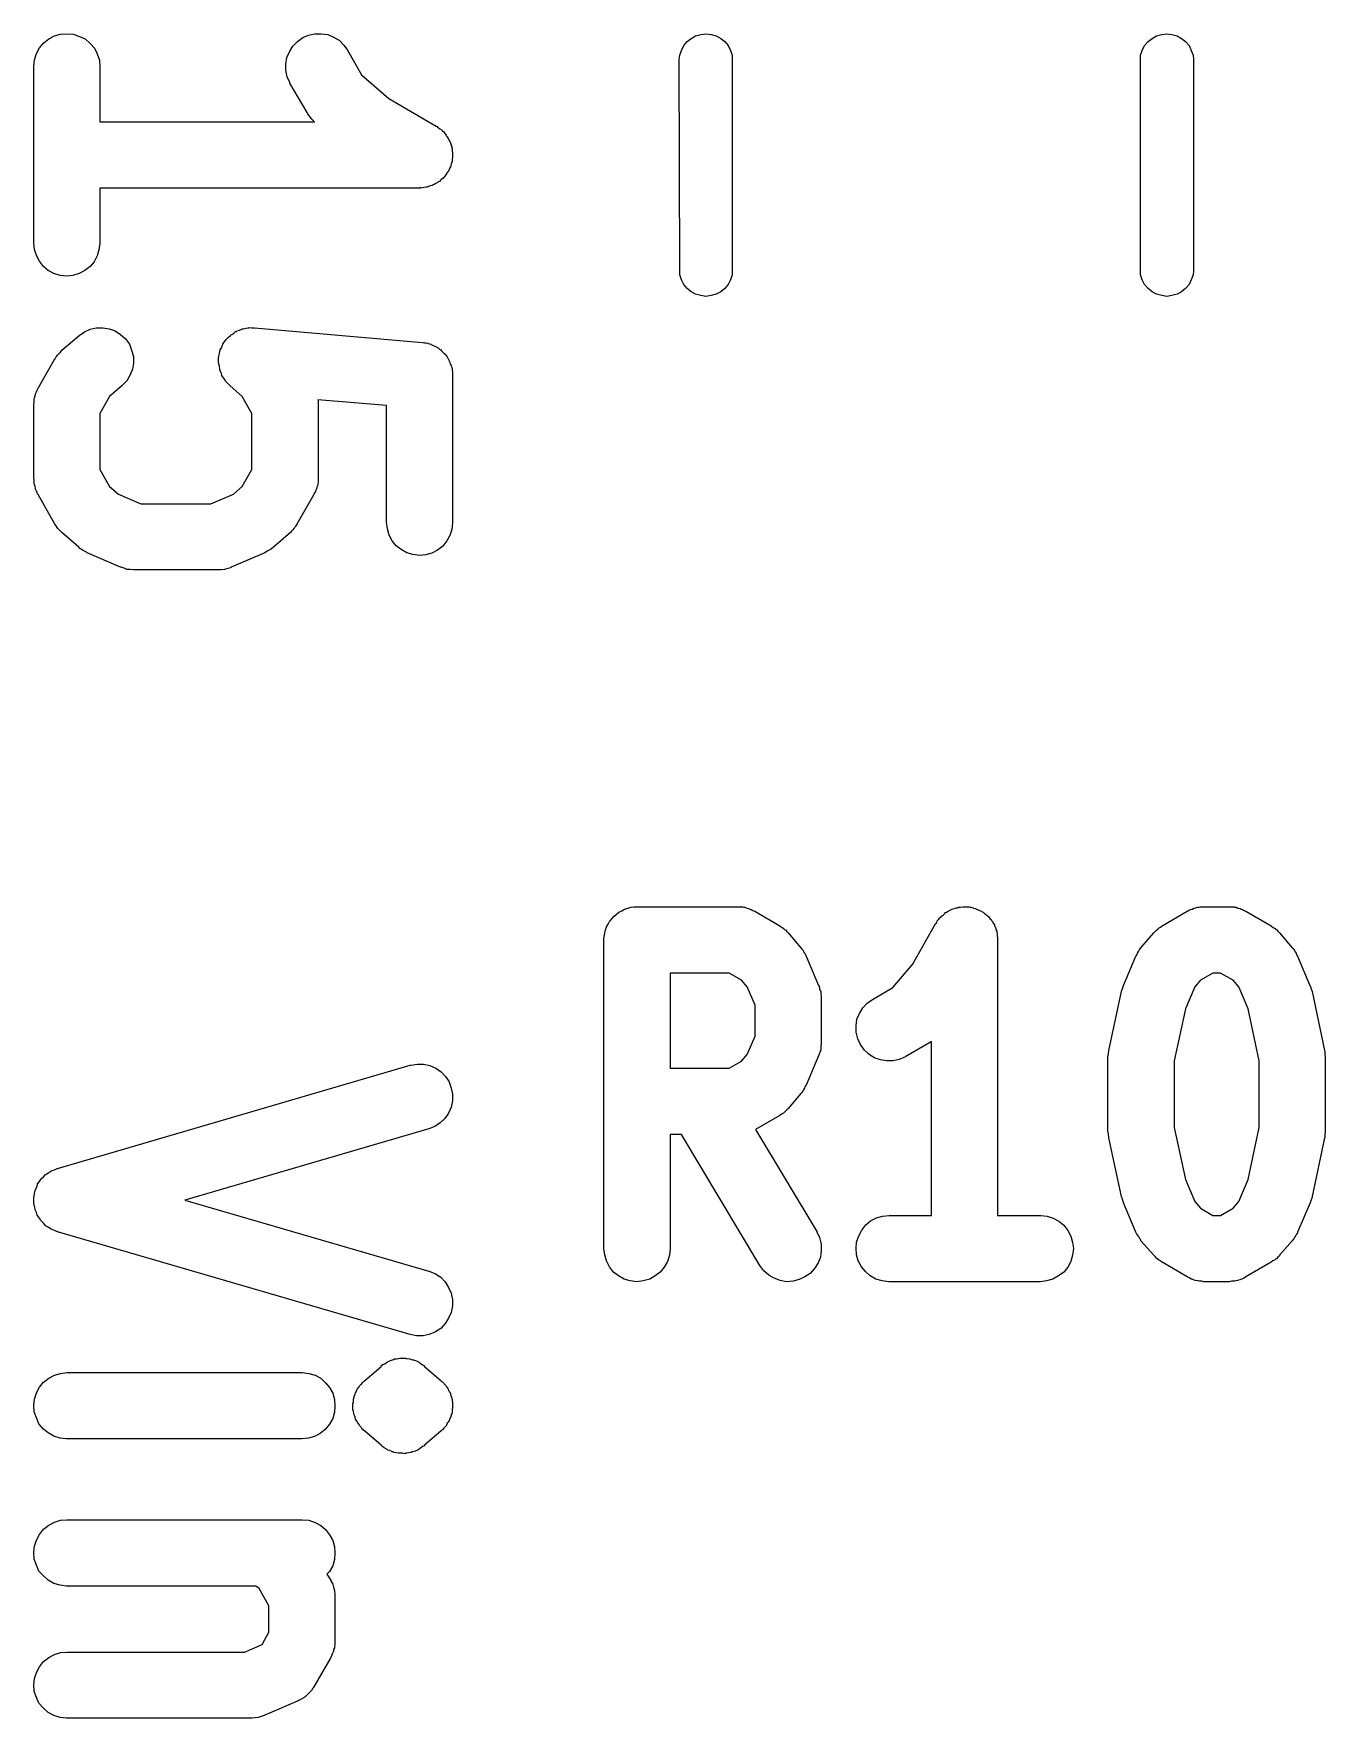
# Model space of a CAD drawing. Extents: x 137.1 to 164.6, y -146.9 to -60.6.
# Drawn here: x 139.863 to 142.792, y -112.462 to -108.642 of the extents above; entities that cross this region are included whole.
import ezdxf

# ---------------------------------------------------------------- set-up
doc = ezdxf.new("R2010")
doc.units = 0
doc.layers.add('BLACK', color=7, linetype='CONTINUOUS')

msp = doc.modelspace()

# ---------------------------------------------------------------- linework, layer by layer
at = {"layer": 'BLACK', "linetype": 'CONTINUOUS'}
for p, q in [((139.869, -108.687), (139.876, -108.674)), ((139.876, -108.674), (139.886, -108.663)), ((139.886, -108.663), (139.897, -108.654)), ((139.897, -108.654), (139.91, -108.647)), ((139.91, -108.647), (139.924, -108.643)), ((139.924, -108.643), (139.939, -108.642)), ((139.939, -108.642), (139.953, -108.643)), ((139.953, -108.643), (139.967, -108.648)), ((139.967, -108.648), (139.98, -108.654)), ((139.98, -108.654), (139.991, -108.664)), ((139.991, -108.664), (140.001, -108.675)), ((140.001, -108.675), (140.007, -108.688)), ((140.443, -108.683), (140.451, -108.67)), ((140.451, -108.67), (140.461, -108.66)), ((140.461, -108.66), (140.473, -108.651)), ((140.473, -108.651), (140.486, -108.645)), ((140.486, -108.645), (140.5, -108.642)), ((140.5, -108.642), (140.515, -108.642)), ((140.515, -108.642), (140.53, -108.644)), ((140.53, -108.644), (140.543, -108.65)), ((140.543, -108.65), (140.556, -108.657)), ((140.556, -108.657), (140.566, -108.668)), ((140.566, -108.668), (140.575, -108.679)), ((140.575, -108.679), (140.606, -108.735)), ((141.332, -108.68), (141.337, -108.669)), ((141.337, -108.669), (141.345, -108.66)), ((141.345, -108.66), (141.354, -108.653)), ((141.354, -108.653), (141.364, -108.647)), ((141.364, -108.647), (141.376, -108.644)), ((141.376, -108.644), (141.387, -108.642)), ((141.387, -108.642), (141.399, -108.644)), ((141.399, -108.644), (141.411, -108.647)), ((141.411, -108.647), (141.421, -108.653)), ((141.421, -108.653), (141.43, -108.66)), ((141.43, -108.66), (141.438, -108.669)), ((141.438, -108.669), (141.443, -108.68)), ((142.377, -108.68), (142.382, -108.669)), ((142.382, -108.669), (142.39, -108.66)), ((142.39, -108.66), (142.399, -108.653)), ((142.399, -108.653), (142.409, -108.647)), ((142.409, -108.647), (142.421, -108.644)), ((142.421, -108.644), (142.433, -108.642)), ((142.433, -108.642), (142.444, -108.644)), ((142.444, -108.644), (142.456, -108.647)), ((142.456, -108.647), (142.466, -108.653)), ((142.466, -108.653), (142.475, -108.66)), ((142.475, -108.66), (142.483, -108.669)), ((142.483, -108.669), (142.488, -108.68)), ((139.863, -108.716), (139.865, -108.701)), ((139.863, -108.717), (139.863, -108.716)), ((139.863, -109.117), (139.863, -108.717)), ((139.865, -108.701), (139.869, -108.687)), ((140.007, -108.688), (140.012, -108.702)), ((140.012, -108.702), (140.013, -108.717)), ((140.013, -108.717), (140.013, -108.842)), ((140.435, -108.711), (140.437, -108.696)), ((140.435, -108.725), (140.435, -108.711)), ((140.437, -108.696), (140.443, -108.683)), ((141.327, -108.7), (141.328, -108.691)), ((141.328, -109.18), (141.327, -108.7)), ((141.328, -108.691), (141.332, -108.68)), ((141.443, -108.68), (141.447, -108.691)), ((141.447, -108.691), (141.447, -108.7)), ((141.447, -108.7), (141.447, -109.18)), ((142.373, -108.691), (142.377, -108.68)), ((142.373, -108.7), (142.373, -108.691)), ((142.373, -109.18), (142.373, -108.7)), ((142.488, -108.68), (142.492, -108.691)), ((142.492, -108.691), (142.493, -108.7)), ((142.493, -108.7), (142.493, -109.18)), ((140.438, -108.74), (140.435, -108.725)), ((140.444, -108.753), (140.438, -108.74)), ((140.444, -108.754), (140.444, -108.753)), ((140.483, -108.821), (140.444, -108.754)), ((140.606, -108.735), (140.668, -108.789)), ((140.668, -108.789), (140.776, -108.852)), ((140.485, -108.824), (140.483, -108.821)), ((140.488, -108.828), (140.485, -108.824)), ((140.489, -108.83), (140.488, -108.828)), ((140.491, -108.832), (140.489, -108.83)), ((140.013, -108.842), (140.5, -108.842)), ((140.494, -108.836), (140.491, -108.832)), ((140.497, -108.839), (140.494, -108.836)), ((140.498, -108.84), (140.497, -108.839)), ((140.5, -108.842), (140.498, -108.84)), ((140.776, -108.852), (140.777, -108.852)), ((140.777, -108.852), (140.779, -108.854)), ((140.779, -108.854), (140.78, -108.855)), ((140.78, -108.855), (140.784, -108.858)), ((140.784, -108.858), (140.789, -108.861)), ((140.789, -108.861), (140.79, -108.863)), ((140.79, -108.863), (140.792, -108.864)), ((140.792, -108.864), (140.795, -108.868)), ((140.795, -108.868), (140.798, -108.872)), ((140.798, -108.872), (140.799, -108.874)), ((140.799, -108.874), (140.801, -108.876)), ((140.801, -108.876), (140.803, -108.88)), ((140.803, -108.88), (140.806, -108.885)), ((140.806, -108.885), (140.807, -108.887)), ((140.807, -108.887), (140.808, -108.889)), ((140.808, -108.889), (140.809, -108.894)), ((140.809, -108.894), (140.811, -108.898)), ((140.811, -108.898), (140.811, -108.901)), ((140.811, -108.901), (140.812, -108.903)), ((140.812, -108.903), (140.812, -108.908)), ((140.812, -108.908), (140.813, -108.913)), ((140.807, -108.946), (140.805, -108.95)), ((140.808, -108.944), (140.807, -108.946)), ((140.809, -108.942), (140.808, -108.944)), ((140.81, -108.937), (140.809, -108.942)), ((140.812, -108.932), (140.81, -108.937)), ((140.813, -108.922), (140.812, -108.927)), ((140.812, -108.927), (140.812, -108.93)), ((140.812, -108.93), (140.812, -108.932)), ((140.813, -108.913), (140.813, -108.915)), ((140.813, -108.915), (140.813, -108.917)), ((140.813, -108.917), (140.813, -108.922)), ((140.771, -108.984), (140.769, -108.985)), ((140.775, -108.982), (140.771, -108.984)), ((140.78, -108.979), (140.775, -108.982)), ((140.781, -108.978), (140.78, -108.979)), ((140.783, -108.977), (140.781, -108.978)), ((140.787, -108.973), (140.783, -108.977)), ((140.791, -108.97), (140.787, -108.973)), ((140.792, -108.968), (140.791, -108.97)), ((140.794, -108.967), (140.792, -108.968)), ((140.797, -108.963), (140.794, -108.967)), ((140.8, -108.959), (140.797, -108.963)), ((140.801, -108.957), (140.8, -108.959)), ((140.803, -108.955), (140.801, -108.957)), ((140.805, -108.95), (140.803, -108.955)), ((140.738, -108.992), (140.013, -108.992)), ((140.013, -108.992), (140.013, -109.117)), ((140.74, -108.991), (140.738, -108.992)), ((140.742, -108.992), (140.74, -108.991)), ((140.748, -108.991), (140.742, -108.992)), ((140.753, -108.99), (140.748, -108.991)), ((140.755, -108.99), (140.753, -108.99)), ((140.757, -108.989), (140.755, -108.99)), ((140.762, -108.987), (140.757, -108.989)), ((140.767, -108.986), (140.762, -108.987)), ((140.769, -108.985), (140.767, -108.986)), ((139.865, -109.131), (139.863, -109.117)), ((139.869, -109.145), (139.865, -109.131)), ((140.011, -109.132), (140.007, -109.146)), ((140.013, -109.118), (140.011, -109.132)), ((140.013, -109.117), (140.013, -109.118)), ((139.876, -109.158), (139.869, -109.145)), ((139.885, -109.17), (139.876, -109.158)), ((139.896, -109.179), (139.885, -109.17)), ((139.991, -109.17), (139.979, -109.179)), ((140, -109.159), (139.991, -109.17)), ((140.007, -109.146), (140, -109.159)), ((139.909, -109.186), (139.896, -109.179)), ((139.923, -109.19), (139.909, -109.186)), ((139.938, -109.192), (139.923, -109.19)), ((139.952, -109.19), (139.938, -109.192)), ((139.966, -109.186), (139.952, -109.19)), ((139.979, -109.179), (139.966, -109.186)), ((141.328, -109.189), (141.328, -109.18)), ((141.332, -109.2), (141.328, -109.189)), ((141.337, -109.211), (141.332, -109.2)), ((141.345, -109.22), (141.337, -109.211)), ((141.438, -109.211), (141.43, -109.22)), ((141.443, -109.2), (141.438, -109.211)), ((141.447, -109.189), (141.443, -109.2)), ((141.447, -109.18), (141.447, -109.189)), ((142.373, -109.189), (142.373, -109.18)), ((142.377, -109.2), (142.373, -109.189)), ((142.382, -109.211), (142.377, -109.2)), ((142.39, -109.22), (142.382, -109.211)), ((142.483, -109.211), (142.475, -109.22)), ((142.488, -109.2), (142.483, -109.211)), ((142.492, -109.189), (142.488, -109.2)), ((142.493, -109.18), (142.492, -109.189)), ((141.354, -109.227), (141.345, -109.22)), ((141.364, -109.233), (141.354, -109.227)), ((141.376, -109.236), (141.364, -109.233)), ((141.387, -109.238), (141.376, -109.236)), ((141.399, -109.236), (141.387, -109.238)), ((141.411, -109.233), (141.399, -109.236)), ((141.421, -109.227), (141.411, -109.233)), ((141.43, -109.22), (141.421, -109.227)), ((142.399, -109.227), (142.39, -109.22)), ((142.409, -109.233), (142.399, -109.227)), ((142.421, -109.236), (142.409, -109.233)), ((142.433, -109.238), (142.421, -109.236)), ((142.444, -109.236), (142.433, -109.238)), ((142.456, -109.233), (142.444, -109.236)), ((142.466, -109.227), (142.456, -109.233)), ((142.475, -109.22), (142.466, -109.227)), ((139.927, -109.36), (139.965, -109.327)), ((139.965, -109.327), (139.966, -109.326)), ((139.966, -109.326), (139.978, -109.318)), ((139.978, -109.318), (139.991, -109.312)), ((139.991, -109.312), (140.005, -109.309)), ((140.005, -109.309), (140.02, -109.309)), ((140.02, -109.309), (140.034, -109.311)), ((140.034, -109.311), (140.048, -109.316)), ((140.048, -109.316), (140.06, -109.324)), ((140.06, -109.324), (140.071, -109.334)), ((140.305, -109.33), (140.309, -109.326)), ((140.309, -109.326), (140.311, -109.325)), ((140.311, -109.325), (140.312, -109.324)), ((140.312, -109.324), (140.317, -109.321)), ((140.317, -109.321), (140.321, -109.317)), ((140.321, -109.317), (140.323, -109.317)), ((140.323, -109.317), (140.324, -109.316)), ((140.324, -109.316), (140.33, -109.314)), ((140.33, -109.314), (140.335, -109.312)), ((140.335, -109.312), (140.336, -109.311)), ((140.336, -109.311), (140.338, -109.311)), ((140.338, -109.311), (140.344, -109.31)), ((140.344, -109.31), (140.349, -109.309)), ((140.349, -109.309), (140.351, -109.309)), ((140.351, -109.309), (140.352, -109.308)), ((140.352, -109.308), (140.358, -109.309)), ((140.358, -109.309), (140.364, -109.309)), ((140.364, -109.309), (140.745, -109.342)), ((139.92, -109.367), (139.924, -109.364)), ((139.924, -109.364), (139.927, -109.36)), ((140.071, -109.334), (140.08, -109.346)), ((140.08, -109.346), (140.085, -109.36)), ((140.085, -109.36), (140.089, -109.374)), ((140.284, -109.367), (140.285, -109.362)), ((140.285, -109.362), (140.286, -109.36)), ((140.286, -109.359), (140.289, -109.354)), ((140.286, -109.36), (140.286, -109.359)), ((140.289, -109.354), (140.291, -109.348)), ((140.291, -109.348), (140.292, -109.347)), ((140.292, -109.345), (140.296, -109.341)), ((140.292, -109.347), (140.292, -109.345)), ((140.296, -109.341), (140.299, -109.336)), ((140.299, -109.336), (140.3, -109.335)), ((140.3, -109.335), (140.301, -109.334)), ((140.301, -109.334), (140.305, -109.33)), ((140.745, -109.342), (140.746, -109.342)), ((140.746, -109.342), (140.749, -109.343)), ((140.749, -109.343), (140.753, -109.343)), ((140.753, -109.343), (140.757, -109.344)), ((140.757, -109.344), (140.76, -109.345)), ((140.76, -109.345), (140.764, -109.346)), ((140.764, -109.346), (140.767, -109.348)), ((140.767, -109.348), (140.77, -109.349)), ((140.77, -109.349), (140.774, -109.351)), ((140.774, -109.351), (140.777, -109.353)), ((140.777, -109.353), (140.78, -109.354)), ((140.78, -109.354), (140.783, -109.357)), ((140.783, -109.357), (140.786, -109.359)), ((140.786, -109.359), (140.788, -109.361)), ((140.788, -109.361), (140.791, -109.364)), ((140.791, -109.364), (140.794, -109.367)), ((139.873, -109.446), (139.911, -109.379)), ((139.911, -109.379), (139.912, -109.379)), ((139.912, -109.379), (139.914, -109.375)), ((139.914, -109.375), (139.917, -109.371)), ((139.917, -109.371), (139.919, -109.369)), ((139.919, -109.369), (139.92, -109.367)), ((140.087, -109.403), (140.081, -109.417)), ((140.089, -109.389), (140.087, -109.403)), ((140.089, -109.374), (140.089, -109.389)), ((140.282, -109.376), (140.283, -109.375)), ((140.282, -109.382), (140.282, -109.376)), ((140.282, -109.388), (140.282, -109.382)), ((140.283, -109.389), (140.282, -109.388)), ((140.283, -109.373), (140.284, -109.367)), ((140.283, -109.375), (140.283, -109.373)), ((140.283, -109.391), (140.283, -109.389)), ((140.284, -109.396), (140.283, -109.391)), ((140.285, -109.402), (140.284, -109.396)), ((140.285, -109.404), (140.285, -109.402)), ((140.285, -109.405), (140.285, -109.404)), ((140.794, -109.367), (140.796, -109.369)), ((140.796, -109.369), (140.798, -109.372)), ((140.798, -109.372), (140.801, -109.375)), ((140.801, -109.375), (140.802, -109.378)), ((140.802, -109.378), (140.804, -109.381)), ((140.804, -109.381), (140.806, -109.385)), ((140.806, -109.385), (140.807, -109.388)), ((140.807, -109.388), (140.808, -109.391)), ((140.808, -109.391), (140.81, -109.395)), ((140.81, -109.395), (140.811, -109.398)), ((140.811, -109.398), (140.812, -109.402)), ((140.812, -109.402), (140.812, -109.406)), ((140.064, -109.44), (140.035, -109.465)), ((140.074, -109.429), (140.064, -109.44)), ((140.081, -109.417), (140.074, -109.429)), ((140.288, -109.41), (140.285, -109.405)), ((140.29, -109.416), (140.288, -109.41)), ((140.29, -109.417), (140.29, -109.416)), ((140.291, -109.419), (140.29, -109.417)), ((140.294, -109.423), (140.291, -109.419)), ((140.297, -109.428), (140.294, -109.423)), ((140.298, -109.43), (140.297, -109.428)), ((140.299, -109.431), (140.298, -109.43)), ((140.303, -109.435), (140.299, -109.431)), ((140.307, -109.439), (140.303, -109.435)), ((140.308, -109.44), (140.307, -109.439)), ((140.336, -109.465), (140.308, -109.44)), ((140.812, -109.406), (140.813, -109.409)), ((140.813, -109.409), (140.813, -109.413)), ((140.813, -109.413), (140.813, -109.417)), ((140.813, -109.417), (140.813, -109.75)), ((139.863, -109.482), (139.864, -109.478)), ((139.864, -109.471), (139.865, -109.468)), ((139.864, -109.474), (139.864, -109.471)), ((139.864, -109.478), (139.864, -109.474)), ((139.865, -109.468), (139.866, -109.464)), ((139.866, -109.464), (139.867, -109.459)), ((139.867, -109.459), (139.868, -109.457)), ((139.868, -109.457), (139.869, -109.454)), ((139.869, -109.454), (139.871, -109.45)), ((139.871, -109.45), (139.873, -109.446)), ((140.035, -109.465), (140.013, -109.503)), ((140.358, -109.503), (140.336, -109.465)), ((140.663, -109.485), (140.507, -109.472)), ((140.507, -109.472), (140.507, -109.472)), ((140.507, -109.472), (140.508, -109.475)), ((140.508, -109.475), (140.508, -109.479)), ((140.508, -109.479), (140.508, -109.483)), ((139.863, -109.483), (139.863, -109.482)), ((139.863, -109.65), (139.863, -109.483)), ((140.013, -109.503), (140.013, -109.63)), ((140.358, -109.63), (140.358, -109.503)), ((140.508, -109.483), (140.508, -109.65)), ((140.663, -109.75), (140.663, -109.485)), ((140.013, -109.63), (140.035, -109.669)), ((140.336, -109.669), (140.358, -109.63)), ((139.864, -109.654), (139.863, -109.65)), ((139.864, -109.659), (139.864, -109.654)), ((139.864, -109.662), (139.864, -109.659)), ((139.865, -109.665), (139.864, -109.662)), ((139.866, -109.669), (139.865, -109.665)), ((139.867, -109.673), (139.866, -109.669)), ((140.035, -109.669), (140.055, -109.686)), ((140.316, -109.686), (140.336, -109.669)), ((140.505, -109.67), (140.504, -109.674)), ((140.507, -109.666), (140.505, -109.67)), ((140.508, -109.66), (140.507, -109.663)), ((140.507, -109.663), (140.507, -109.666)), ((140.508, -109.65), (140.508, -109.651)), ((140.508, -109.651), (140.508, -109.655)), ((140.508, -109.655), (140.508, -109.66)), ((139.868, -109.676), (139.867, -109.673)), ((139.869, -109.679), (139.868, -109.676)), ((139.871, -109.682), (139.869, -109.679)), ((139.872, -109.686), (139.871, -109.682)), ((139.873, -109.687), (139.872, -109.686)), ((139.911, -109.754), (139.873, -109.687)), ((140.055, -109.686), (140.106, -109.708)), ((140.106, -109.708), (140.265, -109.708)), ((140.265, -109.708), (140.316, -109.686)), ((140.498, -109.687), (140.46, -109.754)), ((140.5, -109.683), (140.498, -109.687)), ((140.502, -109.68), (140.5, -109.683)), ((140.503, -109.677), (140.502, -109.68)), ((140.504, -109.674), (140.503, -109.677)), ((139.914, -109.758), (139.911, -109.754)), ((139.916, -109.762), (139.914, -109.758)), ((139.918, -109.764), (139.916, -109.762)), ((139.92, -109.766), (139.918, -109.764)), ((139.923, -109.769), (139.92, -109.766)), ((139.926, -109.772), (139.923, -109.769)), ((139.927, -109.773), (139.926, -109.772)), ((139.965, -109.806), (139.927, -109.773)), ((140.445, -109.773), (140.407, -109.806)), ((140.448, -109.77), (140.445, -109.773)), ((140.451, -109.767), (140.448, -109.77)), ((140.453, -109.764), (140.451, -109.767)), ((140.455, -109.762), (140.453, -109.764)), ((140.457, -109.759), (140.455, -109.762)), ((140.46, -109.755), (140.457, -109.759)), ((140.46, -109.754), (140.46, -109.755)), ((140.665, -109.765), (140.663, -109.75)), ((140.669, -109.779), (140.665, -109.765)), ((140.676, -109.792), (140.669, -109.779)), ((140.807, -109.78), (140.8, -109.792)), ((140.811, -109.766), (140.807, -109.78)), ((140.813, -109.751), (140.811, -109.766)), ((140.813, -109.75), (140.813, -109.751)), ((139.968, -109.809), (139.965, -109.806)), ((139.971, -109.811), (139.968, -109.809)), ((139.974, -109.813), (139.971, -109.811)), ((139.977, -109.815), (139.974, -109.813)), ((139.98, -109.816), (139.977, -109.815)), ((139.983, -109.818), (139.98, -109.816)), ((139.984, -109.819), (139.983, -109.818)), ((140.06, -109.852), (139.984, -109.819)), ((140.387, -109.819), (140.311, -109.852)), ((140.39, -109.817), (140.387, -109.819)), ((140.394, -109.815), (140.39, -109.817)), ((140.397, -109.813), (140.394, -109.815)), ((140.4, -109.812), (140.397, -109.813)), ((140.403, -109.809), (140.4, -109.812)), ((140.406, -109.807), (140.403, -109.809)), ((140.407, -109.806), (140.406, -109.807)), ((140.685, -109.803), (140.676, -109.792)), ((140.696, -109.812), (140.685, -109.803)), ((140.709, -109.819), (140.696, -109.812)), ((140.723, -109.823), (140.709, -109.819)), ((140.738, -109.825), (140.723, -109.823)), ((140.752, -109.824), (140.738, -109.825)), ((140.766, -109.82), (140.752, -109.824)), ((140.779, -109.813), (140.766, -109.82)), ((140.791, -109.804), (140.779, -109.813)), ((140.8, -109.792), (140.791, -109.804)), ((140.061, -109.852), (140.06, -109.852)), ((140.068, -109.854), (140.061, -109.852)), ((140.061, -109.852), (140.061, -109.852)), ((140.074, -109.857), (140.068, -109.854)), ((140.075, -109.857), (140.074, -109.857)), ((140.082, -109.857), (140.075, -109.857)), ((140.075, -109.857), (140.075, -109.857)), ((140.089, -109.858), (140.082, -109.857)), ((140.09, -109.858), (140.089, -109.858)), ((140.089, -109.858), (140.089, -109.858)), ((140.089, -109.858), (140.089, -109.858)), ((140.281, -109.858), (140.09, -109.858)), ((140.282, -109.858), (140.281, -109.858)), ((140.281, -109.858), (140.281, -109.858)), ((140.288, -109.858), (140.282, -109.858)), ((140.296, -109.857), (140.288, -109.858)), ((140.303, -109.855), (140.296, -109.857)), ((140.296, -109.857), (140.296, -109.857)), ((140.296, -109.857), (140.296, -109.857)), ((140.31, -109.853), (140.303, -109.855)), ((140.311, -109.852), (140.31, -109.852)), ((140.31, -109.852), (140.31, -109.853)), ((140.31, -109.853), (140.31, -109.853)), ((141.197, -110.631), (141.203, -110.627)), ((141.203, -110.627), (141.21, -110.625)), ((141.203, -110.627), (141.203, -110.627)), ((141.203, -110.627), (141.203, -110.627)), ((141.21, -110.625), (141.217, -110.623)), ((141.217, -110.623), (141.224, -110.622)), ((141.217, -110.623), (141.217, -110.623)), ((141.217, -110.623), (141.217, -110.623)), ((141.224, -110.622), (141.231, -110.622)), ((141.231, -110.622), (141.46, -110.622)), ((141.46, -110.622), (141.461, -110.622)), ((141.461, -110.622), (141.466, -110.622)), ((141.466, -110.622), (141.47, -110.622)), ((141.47, -110.622), (141.473, -110.623)), ((141.473, -110.623), (141.476, -110.623)), ((141.476, -110.623), (141.48, -110.625)), ((141.48, -110.625), (141.484, -110.626)), ((141.484, -110.626), (141.487, -110.627)), ((141.487, -110.627), (141.49, -110.628)), ((141.944, -110.628), (141.946, -110.627)), ((141.946, -110.627), (141.951, -110.626)), ((141.951, -110.626), (141.955, -110.624)), ((141.955, -110.624), (141.958, -110.624)), ((141.958, -110.624), (141.96, -110.623)), ((141.96, -110.623), (141.965, -110.623)), ((141.965, -110.623), (141.97, -110.622)), ((141.97, -110.622), (141.972, -110.622)), ((141.972, -110.622), (141.975, -110.622)), ((141.975, -110.622), (141.98, -110.622)), ((141.98, -110.622), (141.984, -110.622)), ((141.984, -110.622), (141.987, -110.623)), ((141.987, -110.623), (141.989, -110.623)), ((141.989, -110.623), (141.994, -110.625)), ((141.994, -110.625), (141.999, -110.626)), ((141.999, -110.626), (142.001, -110.627)), ((142.001, -110.627), (142.003, -110.628)), ((142.484, -110.629), (142.489, -110.627)), ((142.489, -110.627), (142.491, -110.627)), ((142.491, -110.627), (142.494, -110.625)), ((142.494, -110.625), (142.498, -110.624)), ((142.498, -110.624), (142.503, -110.623)), ((142.503, -110.623), (142.505, -110.623)), ((142.505, -110.623), (142.508, -110.622)), ((142.508, -110.622), (142.513, -110.622)), ((142.513, -110.622), (142.517, -110.622)), ((142.517, -110.622), (142.574, -110.622)), ((142.574, -110.622), (142.575, -110.622)), ((142.575, -110.622), (142.58, -110.622)), ((142.58, -110.622), (142.585, -110.622)), ((142.585, -110.622), (142.587, -110.623)), ((142.587, -110.623), (142.59, -110.623)), ((142.59, -110.623), (142.594, -110.625)), ((142.594, -110.625), (142.599, -110.626)), ((142.599, -110.626), (142.601, -110.627)), ((142.601, -110.627), (142.604, -110.628)), ((141.162, -110.667), (141.166, -110.661)), ((141.166, -110.661), (141.169, -110.655)), ((141.169, -110.655), (141.17, -110.654)), ((141.169, -110.655), (141.169, -110.655)), ((141.17, -110.654), (141.174, -110.649)), ((141.174, -110.649), (141.179, -110.643)), ((141.179, -110.643), (141.184, -110.639)), ((141.179, -110.643), (141.179, -110.643)), ((141.179, -110.643), (141.179, -110.643)), ((141.184, -110.639), (141.19, -110.634)), ((141.19, -110.634), (141.197, -110.631)), ((141.19, -110.634), (141.19, -110.634)), ((141.19, -110.634), (141.19, -110.634)), ((141.49, -110.628), (141.494, -110.63)), ((141.494, -110.63), (141.498, -110.632)), ((141.498, -110.632), (141.555, -110.665)), ((141.555, -110.665), (141.556, -110.666)), ((141.856, -110.753), (141.909, -110.659)), ((141.909, -110.659), (141.91, -110.659)), ((141.91, -110.659), (141.911, -110.657)), ((141.911, -110.657), (141.912, -110.654)), ((141.912, -110.654), (141.915, -110.651)), ((141.915, -110.651), (141.918, -110.647)), ((141.918, -110.647), (141.92, -110.645)), ((141.92, -110.645), (141.922, -110.643)), ((141.922, -110.643), (141.926, -110.64)), ((141.926, -110.64), (141.929, -110.637)), ((141.929, -110.637), (141.931, -110.635)), ((141.931, -110.635), (141.933, -110.634)), ((141.933, -110.634), (141.937, -110.632)), ((141.937, -110.632), (141.942, -110.629)), ((141.942, -110.629), (141.944, -110.628)), ((142.003, -110.628), (142.008, -110.63)), ((142.008, -110.63), (142.012, -110.632)), ((142.012, -110.632), (142.014, -110.633)), ((142.014, -110.633), (142.016, -110.634)), ((142.016, -110.634), (142.02, -110.638)), ((142.02, -110.638), (142.024, -110.64)), ((142.024, -110.64), (142.026, -110.642)), ((142.026, -110.642), (142.028, -110.644)), ((142.028, -110.644), (142.031, -110.648)), ((142.031, -110.648), (142.034, -110.651)), ((142.034, -110.651), (142.035, -110.653)), ((142.035, -110.653), (142.037, -110.655)), ((142.037, -110.655), (142.039, -110.659)), ((142.039, -110.659), (142.042, -110.663)), ((142.042, -110.663), (142.042, -110.666)), ((142.418, -110.668), (142.422, -110.665)), ((142.422, -110.665), (142.479, -110.632)), ((142.479, -110.632), (142.48, -110.631)), ((142.48, -110.631), (142.484, -110.629)), ((142.604, -110.628), (142.608, -110.63)), ((142.608, -110.63), (142.612, -110.632)), ((142.612, -110.632), (142.669, -110.665)), ((142.669, -110.665), (142.67, -110.666)), ((141.156, -110.696), (141.157, -110.689)), ((141.156, -110.697), (141.156, -110.696)), ((141.156, -110.696), (141.156, -110.696)), ((141.156, -110.696), (141.156, -110.696)), ((141.156, -110.696), (141.156, -110.696)), ((141.156, -111.397), (141.156, -110.697)), ((141.157, -110.689), (141.158, -110.682)), ((141.158, -110.681), (141.16, -110.674)), ((141.158, -110.682), (141.158, -110.681)), ((141.158, -110.681), (141.158, -110.681)), ((141.16, -110.674), (141.162, -110.668)), ((141.162, -110.668), (141.162, -110.667)), ((141.162, -110.667), (141.162, -110.667)), ((141.556, -110.666), (141.56, -110.669)), ((141.56, -110.669), (141.564, -110.671)), ((141.564, -110.671), (141.565, -110.673)), ((141.565, -110.673), (141.568, -110.674)), ((141.568, -110.674), (141.571, -110.678)), ((141.571, -110.678), (141.574, -110.681)), ((141.574, -110.681), (141.603, -110.715)), ((142.042, -110.666), (142.044, -110.668)), ((142.044, -110.668), (142.045, -110.673)), ((142.045, -110.673), (142.047, -110.677)), ((142.047, -110.677), (142.047, -110.68)), ((142.047, -110.68), (142.048, -110.682)), ((142.048, -110.682), (142.048, -110.687)), ((142.048, -110.687), (142.049, -110.692)), ((142.049, -110.692), (142.049, -110.694)), ((142.049, -110.694), (142.049, -110.697)), ((142.049, -110.697), (142.049, -111.322)), ((142.374, -110.715), (142.403, -110.681)), ((142.403, -110.681), (142.404, -110.68)), ((142.404, -110.68), (142.407, -110.677)), ((142.407, -110.677), (142.41, -110.674)), ((142.41, -110.674), (142.413, -110.672)), ((142.413, -110.672), (142.414, -110.67)), ((142.414, -110.67), (142.418, -110.668)), ((142.67, -110.666), (142.674, -110.669)), ((142.674, -110.669), (142.678, -110.671)), ((142.678, -110.671), (142.68, -110.673)), ((142.68, -110.673), (142.682, -110.674)), ((142.682, -110.674), (142.685, -110.678)), ((142.685, -110.678), (142.688, -110.681)), ((142.688, -110.681), (142.717, -110.715)), ((141.603, -110.715), (141.603, -110.715)), ((141.603, -110.715), (141.605, -110.718)), ((141.605, -110.718), (141.608, -110.721)), ((141.608, -110.721), (141.609, -110.724)), ((141.609, -110.724), (141.612, -110.727)), ((141.612, -110.727), (141.613, -110.731)), ((141.613, -110.731), (141.615, -110.734)), ((141.615, -110.734), (141.643, -110.8)), ((142.334, -110.8), (142.362, -110.734)), ((142.362, -110.734), (142.363, -110.733)), ((142.363, -110.733), (142.365, -110.73)), ((142.365, -110.73), (142.366, -110.727)), ((142.366, -110.727), (142.368, -110.723)), ((142.368, -110.723), (142.37, -110.72)), ((142.37, -110.72), (142.372, -110.717)), ((142.372, -110.717), (142.374, -110.715)), ((142.717, -110.715), (142.718, -110.715)), ((142.718, -110.715), (142.72, -110.718)), ((142.72, -110.718), (142.722, -110.721)), ((142.722, -110.721), (142.724, -110.724)), ((142.724, -110.724), (142.726, -110.727)), ((142.726, -110.727), (142.727, -110.731)), ((142.727, -110.731), (142.729, -110.734)), ((142.729, -110.734), (142.757, -110.8)), ((141.306, -110.772), (141.306, -110.988)), ((141.44, -110.772), (141.306, -110.772)), ((141.468, -110.788), (141.44, -110.772)), ((141.811, -110.805), (141.856, -110.753)), ((142.537, -110.772), (142.509, -110.788)), ((142.554, -110.772), (142.537, -110.772)), ((142.583, -110.788), (142.554, -110.772)), ((141.481, -110.803), (141.468, -110.788)), ((141.499, -110.845), (141.481, -110.803)), ((141.643, -110.8), (141.644, -110.801)), ((141.644, -110.801), (141.645, -110.808)), ((141.645, -110.808), (141.648, -110.815)), ((141.648, -110.815), (141.649, -110.83)), ((141.765, -110.832), (141.811, -110.805)), ((142.301, -110.948), (142.33, -110.814)), ((142.33, -110.813), (142.332, -110.807)), ((142.33, -110.814), (142.33, -110.813)), ((142.332, -110.807), (142.334, -110.8)), ((142.496, -110.803), (142.475, -110.853)), ((142.509, -110.788), (142.496, -110.803)), ((142.596, -110.803), (142.583, -110.788)), ((142.617, -110.853), (142.596, -110.803)), ((142.757, -110.8), (142.757, -110.8)), ((142.757, -110.8), (142.757, -110.8)), ((142.757, -110.8), (142.758, -110.8)), ((142.758, -110.8), (142.758, -110.801)), ((142.758, -110.801), (142.76, -110.808)), ((142.76, -110.808), (142.762, -110.814)), ((142.762, -110.814), (142.79, -110.948)), ((141.499, -110.915), (141.499, -110.845)), ((141.649, -110.83), (141.649, -110.93)), ((141.736, -110.864), (141.743, -110.851)), ((141.743, -110.851), (141.753, -110.84)), ((141.753, -110.84), (141.765, -110.832)), ((142.475, -110.853), (142.449, -110.971)), ((142.642, -110.971), (142.617, -110.853)), ((141.728, -110.892), (141.73, -110.877)), ((141.728, -110.906), (141.728, -110.892)), ((141.73, -110.877), (141.736, -110.864)), ((141.481, -110.957), (141.499, -110.915)), ((141.649, -110.931), (141.648, -110.938)), ((141.649, -110.93), (141.649, -110.931)), ((141.732, -110.921), (141.728, -110.906)), ((141.738, -110.934), (141.732, -110.921)), ((141.898, -110.928), (141.841, -110.961)), ((141.899, -110.927), (141.898, -110.928)), ((141.899, -111.322), (141.899, -110.927)), ((141.468, -110.972), (141.481, -110.957)), ((141.643, -110.96), (141.615, -111.026)), ((141.648, -110.946), (141.643, -110.96)), ((141.648, -110.938), (141.648, -110.946)), ((141.746, -110.946), (141.738, -110.934)), ((141.757, -110.956), (141.746, -110.946)), ((141.769, -110.964), (141.757, -110.956)), ((141.783, -110.969), (141.769, -110.964)), ((141.797, -110.971), (141.783, -110.969)), ((141.812, -110.971), (141.797, -110.971)), ((141.826, -110.968), (141.812, -110.971)), ((141.84, -110.962), (141.826, -110.968)), ((141.841, -110.961), (141.84, -110.962)), ((142.299, -110.962), (142.3, -110.955)), ((142.299, -110.963), (142.299, -110.962)), ((142.299, -110.962), (142.299, -110.962)), ((142.299, -110.962), (142.299, -110.962)), ((142.299, -111.13), (142.299, -110.963)), ((142.3, -110.955), (142.301, -110.948)), ((142.301, -110.948), (142.301, -110.948)), ((142.301, -110.948), (142.301, -110.948)), ((142.449, -110.971), (142.449, -111.122)), ((142.642, -111.122), (142.642, -110.971)), ((142.79, -110.948), (142.791, -110.949)), ((142.791, -110.949), (142.791, -110.949)), ((142.791, -110.949), (142.791, -110.949)), ((142.791, -110.949), (142.791, -110.956)), ((142.791, -110.956), (142.792, -110.963)), ((142.792, -110.963), (142.792, -110.963)), ((142.792, -110.963), (142.792, -110.963)), ((142.792, -110.963), (142.792, -111.13)), ((139.917, -111.215), (140.717, -110.981)), ((140.717, -110.981), (140.718, -110.981)), ((140.718, -110.981), (140.733, -110.979)), ((140.733, -110.979), (140.747, -110.979)), ((140.747, -110.979), (140.761, -110.982)), ((140.761, -110.982), (140.775, -110.988)), ((140.775, -110.988), (140.787, -110.996)), ((140.787, -110.996), (140.797, -111.007)), ((140.797, -111.007), (140.805, -111.019)), ((141.306, -110.988), (141.44, -110.988)), ((141.44, -110.988), (141.468, -110.972)), ((140.805, -111.019), (140.81, -111.033)), ((140.81, -111.033), (140.813, -111.047)), ((140.813, -111.047), (140.813, -111.062)), ((141.603, -111.045), (141.574, -111.079)), ((141.605, -111.043), (141.603, -111.045)), ((141.607, -111.04), (141.605, -111.043)), ((141.609, -111.037), (141.607, -111.04)), ((141.611, -111.033), (141.609, -111.037)), ((141.612, -111.03), (141.611, -111.033)), ((141.614, -111.027), (141.612, -111.03)), ((141.615, -111.026), (141.614, -111.027)), ((140.81, -111.076), (140.804, -111.09)), ((140.813, -111.062), (140.81, -111.076)), ((141.57, -111.083), (141.567, -111.086)), ((141.573, -111.08), (141.57, -111.083)), ((141.574, -111.079), (141.573, -111.08)), ((140.773, -111.12), (140.759, -111.125)), ((140.785, -111.112), (140.773, -111.12)), ((140.795, -111.102), (140.785, -111.112)), ((140.804, -111.09), (140.795, -111.102)), ((141.555, -111.095), (141.5, -111.127)), ((141.559, -111.092), (141.555, -111.095)), ((141.563, -111.09), (141.559, -111.092)), ((141.565, -111.088), (141.563, -111.09)), ((141.567, -111.086), (141.565, -111.088)), ((142.449, -111.122), (142.475, -111.24)), ((142.617, -111.24), (142.642, -111.122)), ((140.759, -111.125), (140.206, -111.287)), ((141.332, -111.138), (141.306, -111.138)), ((141.306, -111.138), (141.306, -111.397)), ((141.51, -111.435), (141.332, -111.138)), ((141.5, -111.127), (141.639, -111.358)), ((142.3, -111.137), (142.299, -111.13)), ((142.299, -111.13), (142.299, -111.13)), ((142.299, -111.13), (142.299, -111.13)), ((142.301, -111.145), (142.3, -111.137)), ((142.301, -111.146), (142.301, -111.145)), ((142.301, -111.145), (142.301, -111.145)), ((142.301, -111.145), (142.301, -111.145)), ((142.33, -111.279), (142.301, -111.146)), ((142.79, -111.146), (142.762, -111.279)), ((142.791, -111.146), (142.79, -111.146)), ((142.79, -111.146), (142.79, -111.146)), ((142.792, -111.131), (142.791, -111.138)), ((142.791, -111.138), (142.791, -111.146)), ((142.792, -111.13), (142.792, -111.131)), ((142.792, -111.131), (142.792, -111.131)), ((142.792, -111.131), (142.792, -111.131)), ((139.88, -111.239), (139.881, -111.238)), ((139.881, -111.238), (139.885, -111.234)), ((139.885, -111.234), (139.89, -111.229)), ((139.89, -111.229), (139.891, -111.229)), ((139.891, -111.228), (139.897, -111.224)), ((139.891, -111.229), (139.891, -111.228)), ((139.897, -111.224), (139.902, -111.221)), ((139.902, -111.221), (139.903, -111.221)), ((139.903, -111.221), (139.904, -111.22)), ((139.904, -111.22), (139.91, -111.218)), ((139.91, -111.218), (139.916, -111.215)), ((139.916, -111.215), (139.916, -111.215)), ((139.916, -111.215), (139.917, -111.215)), ((139.864, -111.278), (139.865, -111.272)), ((139.865, -111.272), (139.866, -111.265)), ((139.866, -111.265), (139.867, -111.265)), ((139.867, -111.264), (139.869, -111.258)), ((139.867, -111.265), (139.867, -111.264)), ((139.869, -111.258), (139.872, -111.252)), ((139.872, -111.25), (139.876, -111.245)), ((139.872, -111.251), (139.872, -111.25)), ((139.872, -111.252), (139.872, -111.251)), ((139.876, -111.245), (139.88, -111.239)), ((139.88, -111.239), (139.88, -111.239)), ((142.475, -111.24), (142.496, -111.29)), ((142.596, -111.29), (142.617, -111.24)), ((139.863, -111.28), (139.864, -111.279)), ((139.863, -111.286), (139.863, -111.28)), ((139.863, -111.293), (139.863, -111.286)), ((139.863, -111.294), (139.863, -111.293)), ((139.863, -111.293), (139.863, -111.293)), ((139.865, -111.301), (139.863, -111.294)), ((139.864, -111.279), (139.864, -111.278)), ((139.866, -111.307), (139.865, -111.301)), ((139.866, -111.308), (139.866, -111.307)), ((139.866, -111.309), (139.866, -111.308)), ((139.869, -111.315), (139.866, -111.309)), ((140.206, -111.287), (140.759, -111.448)), ((142.332, -111.285), (142.33, -111.279)), ((142.334, -111.292), (142.332, -111.285)), ((142.334, -111.293), (142.334, -111.292)), ((142.362, -111.36), (142.334, -111.293)), ((142.496, -111.29), (142.509, -111.305)), ((142.509, -111.305), (142.537, -111.322)), ((142.554, -111.322), (142.583, -111.305)), ((142.583, -111.305), (142.596, -111.29)), ((142.758, -111.293), (142.729, -111.36)), ((142.76, -111.286), (142.758, -111.293)), ((142.762, -111.28), (142.76, -111.286)), ((142.762, -111.279), (142.762, -111.279)), ((142.762, -111.279), (142.762, -111.279)), ((142.762, -111.279), (142.762, -111.279)), ((142.762, -111.279), (142.762, -111.28)), ((139.871, -111.321), (139.869, -111.315)), ((139.872, -111.321), (139.871, -111.321)), ((139.872, -111.322), (139.872, -111.321)), ((139.876, -111.328), (139.872, -111.322)), ((139.879, -111.333), (139.876, -111.328)), ((139.88, -111.334), (139.879, -111.333)), ((139.885, -111.339), (139.88, -111.334)), ((139.88, -111.334), (139.88, -111.334)), ((139.889, -111.344), (139.885, -111.339)), ((139.89, -111.344), (139.889, -111.344)), ((139.89, -111.345), (139.89, -111.344)), ((139.896, -111.348), (139.89, -111.345)), ((139.901, -111.352), (139.896, -111.348)), ((139.902, -111.352), (139.901, -111.352)), ((139.903, -111.353), (139.902, -111.352)), ((139.909, -111.355), (139.903, -111.353)), ((141.741, -111.355), (141.75, -111.343)), ((141.75, -111.343), (141.761, -111.334)), ((141.761, -111.334), (141.774, -111.327)), ((141.774, -111.327), (141.788, -111.323)), ((141.788, -111.323), (141.803, -111.322)), ((141.803, -111.322), (141.899, -111.322)), ((142.049, -111.322), (142.146, -111.322)), ((142.146, -111.322), (142.147, -111.322)), ((142.147, -111.322), (142.161, -111.323)), ((142.161, -111.323), (142.175, -111.328)), ((142.175, -111.328), (142.188, -111.335)), ((142.188, -111.335), (142.199, -111.344)), ((142.199, -111.344), (142.208, -111.356)), ((142.537, -111.322), (142.554, -111.322)), ((139.915, -111.358), (139.909, -111.355)), ((139.916, -111.358), (139.915, -111.358)), ((139.915, -111.358), (139.915, -111.358)), ((139.917, -111.359), (139.916, -111.358)), ((140.717, -111.592), (139.917, -111.359)), ((141.639, -111.358), (141.639, -111.359)), ((141.639, -111.359), (141.645, -111.372)), ((141.645, -111.372), (141.649, -111.387)), ((141.649, -111.387), (141.649, -111.401)), ((141.728, -111.396), (141.729, -111.382)), ((141.729, -111.382), (141.734, -111.368)), ((141.734, -111.368), (141.741, -111.355)), ((142.208, -111.356), (142.215, -111.369)), ((142.215, -111.369), (142.219, -111.383)), ((142.219, -111.383), (142.221, -111.397)), ((142.364, -111.363), (142.362, -111.36)), ((142.366, -111.366), (142.364, -111.363)), ((142.368, -111.369), (142.366, -111.366)), ((142.37, -111.372), (142.368, -111.369)), ((142.372, -111.375), (142.37, -111.372)), ((142.374, -111.378), (142.372, -111.375)), ((142.374, -111.379), (142.374, -111.378)), ((142.403, -111.412), (142.374, -111.379)), ((142.717, -111.379), (142.688, -111.412)), ((142.719, -111.376), (142.717, -111.379)), ((142.721, -111.373), (142.719, -111.376)), ((142.723, -111.37), (142.721, -111.373)), ((142.725, -111.367), (142.723, -111.37)), ((142.727, -111.364), (142.725, -111.367)), ((142.729, -111.361), (142.727, -111.364)), ((142.729, -111.36), (142.729, -111.361)), ((141.158, -111.411), (141.156, -111.397)), ((141.162, -111.425), (141.158, -111.411)), ((141.169, -111.438), (141.162, -111.425)), ((141.3, -111.426), (141.293, -111.439)), ((141.305, -111.412), (141.3, -111.426)), ((141.306, -111.398), (141.305, -111.412)), ((141.306, -111.397), (141.306, -111.398)), ((141.642, -111.429), (141.634, -111.442)), ((141.647, -111.416), (141.642, -111.429)), ((141.649, -111.401), (141.647, -111.416)), ((141.729, -111.411), (141.728, -111.396)), ((141.733, -111.425), (141.729, -111.411)), ((141.74, -111.438), (141.733, -111.425)), ((142.215, -111.426), (142.208, -111.439)), ((142.219, -111.412), (142.215, -111.426)), ((142.221, -111.397), (142.219, -111.412)), ((142.406, -111.415), (142.403, -111.412)), ((142.41, -111.419), (142.406, -111.415)), ((142.412, -111.42), (142.41, -111.419)), ((142.414, -111.422), (142.412, -111.42)), ((142.418, -111.425), (142.414, -111.422)), ((142.421, -111.428), (142.418, -111.425)), ((142.422, -111.428), (142.421, -111.428)), ((142.479, -111.461), (142.422, -111.428)), ((142.669, -111.428), (142.612, -111.461)), ((142.673, -111.425), (142.669, -111.428)), ((142.677, -111.423), (142.673, -111.425)), ((142.679, -111.421), (142.677, -111.423)), ((142.681, -111.42), (142.679, -111.421)), ((142.684, -111.416), (142.681, -111.42)), ((142.688, -111.413), (142.684, -111.416)), ((142.688, -111.412), (142.688, -111.413)), ((140.759, -111.448), (140.76, -111.448)), ((140.76, -111.448), (140.774, -111.454)), ((140.774, -111.454), (140.786, -111.462)), ((140.786, -111.462), (140.796, -111.472)), ((141.178, -111.45), (141.169, -111.438)), ((141.189, -111.459), (141.178, -111.45)), ((141.202, -111.466), (141.189, -111.459)), ((141.216, -111.47), (141.202, -111.466)), ((141.26, -111.466), (141.245, -111.47)), ((141.272, -111.459), (141.26, -111.466)), ((141.284, -111.45), (141.272, -111.459)), ((141.293, -111.439), (141.284, -111.45)), ((141.519, -111.447), (141.51, -111.435)), ((141.53, -111.457), (141.519, -111.447)), ((141.542, -111.464), (141.53, -111.457)), ((141.556, -111.469), (141.542, -111.464)), ((141.599, -111.467), (141.585, -111.471)), ((141.612, -111.461), (141.599, -111.467)), ((141.624, -111.453), (141.612, -111.461)), ((141.634, -111.442), (141.624, -111.453)), ((141.749, -111.449), (141.74, -111.438)), ((141.76, -111.459), (141.749, -111.449)), ((141.773, -111.466), (141.76, -111.459)), ((141.787, -111.47), (141.773, -111.466)), ((142.174, -111.466), (142.16, -111.47)), ((142.187, -111.459), (142.174, -111.466)), ((142.199, -111.45), (142.187, -111.459)), ((142.208, -111.439), (142.199, -111.45)), ((142.484, -111.463), (142.479, -111.461)), ((142.488, -111.466), (142.484, -111.463)), ((142.49, -111.466), (142.488, -111.466)), ((142.493, -111.468), (142.49, -111.466)), ((142.6, -111.467), (142.598, -111.468)), ((142.603, -111.466), (142.6, -111.467)), ((142.607, -111.464), (142.603, -111.466)), ((142.611, -111.462), (142.607, -111.464)), ((142.612, -111.461), (142.611, -111.462)), ((140.796, -111.472), (140.804, -111.485)), ((140.804, -111.485), (140.81, -111.498)), ((140.81, -111.498), (140.813, -111.512)), ((141.231, -111.472), (141.216, -111.47)), ((141.245, -111.47), (141.231, -111.472)), ((141.57, -111.472), (141.556, -111.469)), ((141.585, -111.471), (141.57, -111.472)), ((141.802, -111.472), (141.787, -111.47)), ((141.803, -111.472), (141.802, -111.472)), ((142.146, -111.472), (141.803, -111.472)), ((142.16, -111.47), (142.146, -111.472)), ((142.497, -111.469), (142.493, -111.468)), ((142.502, -111.47), (142.497, -111.469)), ((142.504, -111.47), (142.502, -111.47)), ((142.507, -111.471), (142.504, -111.47)), ((142.512, -111.471), (142.507, -111.471)), ((142.516, -111.472), (142.512, -111.471)), ((142.517, -111.472), (142.516, -111.472)), ((142.574, -111.472), (142.517, -111.472)), ((142.579, -111.471), (142.574, -111.472)), ((142.583, -111.471), (142.579, -111.471)), ((142.586, -111.471), (142.583, -111.471)), ((142.589, -111.47), (142.586, -111.471)), ((142.593, -111.469), (142.589, -111.47)), ((142.598, -111.468), (142.593, -111.469)), ((140.81, -111.542), (140.804, -111.555)), ((140.813, -111.527), (140.81, -111.542)), ((140.813, -111.512), (140.813, -111.527)), ((140.786, -111.578), (140.774, -111.586)), ((140.796, -111.567), (140.786, -111.578)), ((140.804, -111.555), (140.796, -111.567)), ((140.731, -111.595), (140.717, -111.592)), ((140.746, -111.595), (140.731, -111.595)), ((140.76, -111.592), (140.746, -111.595)), ((140.774, -111.586), (140.76, -111.592)), ((140.655, -111.66), (140.659, -111.658)), ((140.659, -111.658), (140.663, -111.655)), ((140.663, -111.655), (140.665, -111.654)), ((140.665, -111.654), (140.667, -111.653)), ((140.667, -111.653), (140.672, -111.651)), ((140.672, -111.651), (140.677, -111.649)), ((140.677, -111.649), (140.679, -111.648)), ((140.679, -111.648), (140.681, -111.647)), ((140.681, -111.647), (140.686, -111.647)), ((140.686, -111.647), (140.691, -111.646)), ((140.691, -111.646), (140.693, -111.645)), ((140.693, -111.645), (140.695, -111.645)), ((140.695, -111.645), (140.701, -111.645)), ((140.701, -111.645), (140.706, -111.645)), ((140.706, -111.645), (140.708, -111.646)), ((140.708, -111.646), (140.71, -111.646)), ((140.71, -111.646), (140.715, -111.647)), ((140.715, -111.647), (140.72, -111.648)), ((140.72, -111.648), (140.722, -111.649)), ((140.722, -111.649), (140.724, -111.649)), ((140.724, -111.649), (140.729, -111.651)), ((140.729, -111.651), (140.734, -111.653)), ((140.734, -111.653), (140.736, -111.654)), ((140.736, -111.654), (140.737, -111.655)), ((140.737, -111.655), (140.742, -111.658)), ((140.742, -111.658), (140.746, -111.661)), ((139.885, -111.7), (139.897, -111.691)), ((139.897, -111.691), (139.91, -111.684)), ((139.91, -111.684), (139.924, -111.68)), ((139.924, -111.68), (139.938, -111.678)), ((139.938, -111.678), (140.471, -111.678)), ((140.471, -111.678), (140.472, -111.678)), ((140.472, -111.678), (140.487, -111.68)), ((140.487, -111.68), (140.501, -111.684)), ((140.501, -111.684), (140.514, -111.691)), ((140.514, -111.691), (140.525, -111.701)), ((140.613, -111.697), (140.651, -111.664)), ((140.651, -111.663), (140.653, -111.662)), ((140.651, -111.664), (140.651, -111.663)), ((140.653, -111.662), (140.655, -111.66)), ((140.746, -111.661), (140.748, -111.662)), ((140.748, -111.662), (140.749, -111.664)), ((140.749, -111.664), (140.787, -111.697)), ((139.865, -111.738), (139.869, -111.724)), ((139.869, -111.724), (139.876, -111.711)), ((139.876, -111.711), (139.885, -111.7)), ((140.525, -111.701), (140.534, -111.712)), ((140.534, -111.712), (140.541, -111.725)), ((140.541, -111.725), (140.545, -111.739)), ((140.589, -111.736), (140.59, -111.734)), ((140.59, -111.731), (140.591, -111.729)), ((140.59, -111.734), (140.59, -111.731)), ((140.591, -111.729), (140.592, -111.727)), ((140.592, -111.727), (140.593, -111.724)), ((140.593, -111.724), (140.594, -111.722)), ((140.594, -111.722), (140.595, -111.72)), ((140.595, -111.72), (140.596, -111.718)), ((140.596, -111.718), (140.597, -111.715)), ((140.597, -111.715), (140.599, -111.713)), ((140.599, -111.713), (140.6, -111.711)), ((140.6, -111.711), (140.601, -111.71)), ((140.601, -111.71), (140.602, -111.708)), ((140.602, -111.708), (140.604, -111.706)), ((140.604, -111.706), (140.606, -111.704)), ((140.606, -111.704), (140.608, -111.702)), ((140.608, -111.702), (140.609, -111.7)), ((140.609, -111.7), (140.611, -111.699)), ((140.611, -111.699), (140.613, -111.697)), ((140.787, -111.697), (140.788, -111.698)), ((140.788, -111.698), (140.79, -111.699)), ((140.79, -111.699), (140.792, -111.701)), ((140.792, -111.701), (140.793, -111.703)), ((140.793, -111.703), (140.795, -111.704)), ((140.795, -111.704), (140.796, -111.706)), ((140.796, -111.706), (140.798, -111.708)), ((140.798, -111.708), (140.799, -111.71)), ((140.799, -111.71), (140.801, -111.712)), ((140.801, -111.712), (140.802, -111.714)), ((140.802, -111.714), (140.803, -111.716)), ((140.803, -111.716), (140.804, -111.719)), ((140.804, -111.719), (140.806, -111.721)), ((140.806, -111.721), (140.807, -111.723)), ((140.807, -111.723), (140.808, -111.725)), ((140.808, -111.725), (140.808, -111.728)), ((140.808, -111.728), (140.809, -111.73)), ((140.809, -111.73), (140.81, -111.732)), ((140.81, -111.732), (140.811, -111.735)), ((140.811, -111.735), (140.811, -111.737)), ((139.863, -111.753), (139.865, -111.738)), ((139.864, -111.767), (139.863, -111.753)), ((139.869, -111.781), (139.864, -111.767)), ((140.545, -111.768), (140.541, -111.782)), ((140.545, -111.739), (140.546, -111.754)), ((140.546, -111.754), (140.545, -111.768)), ((140.587, -111.748), (140.588, -111.746)), ((140.587, -111.75), (140.587, -111.748)), ((140.587, -111.753), (140.587, -111.75)), ((140.587, -111.755), (140.587, -111.753)), ((140.587, -111.758), (140.587, -111.755)), ((140.587, -111.76), (140.587, -111.758)), ((140.587, -111.763), (140.587, -111.76)), ((140.588, -111.765), (140.587, -111.763)), ((140.588, -111.738), (140.589, -111.736)), ((140.588, -111.741), (140.588, -111.738)), ((140.588, -111.743), (140.588, -111.741)), ((140.588, -111.746), (140.588, -111.743)), ((140.588, -111.767), (140.588, -111.765)), ((140.589, -111.77), (140.588, -111.767)), ((140.589, -111.772), (140.589, -111.77)), ((140.59, -111.774), (140.589, -111.772)), ((140.811, -111.771), (140.81, -111.773)), ((140.81, -111.773), (140.81, -111.775)), ((140.811, -111.737), (140.812, -111.739)), ((140.812, -111.768), (140.811, -111.771)), ((140.812, -111.739), (140.812, -111.742)), ((140.812, -111.742), (140.813, -111.744)), ((140.813, -111.759), (140.812, -111.761)), ((140.812, -111.761), (140.812, -111.764)), ((140.812, -111.764), (140.812, -111.766)), ((140.812, -111.766), (140.812, -111.768)), ((140.813, -111.744), (140.813, -111.747)), ((140.813, -111.747), (140.813, -111.749)), ((140.813, -111.749), (140.813, -111.751)), ((140.813, -111.751), (140.813, -111.754)), ((140.813, -111.754), (140.813, -111.756)), ((140.813, -111.756), (140.813, -111.759)), ((139.875, -111.794), (139.869, -111.781)), ((139.885, -111.806), (139.875, -111.794)), ((139.896, -111.815), (139.885, -111.806)), ((140.524, -111.807), (140.513, -111.816)), ((140.534, -111.795), (140.524, -111.807)), ((140.541, -111.782), (140.534, -111.795)), ((140.591, -111.777), (140.59, -111.774)), ((140.592, -111.779), (140.591, -111.777)), ((140.592, -111.781), (140.592, -111.779)), ((140.593, -111.784), (140.592, -111.781)), ((140.594, -111.786), (140.593, -111.784)), ((140.596, -111.788), (140.594, -111.786)), ((140.597, -111.79), (140.596, -111.788)), ((140.598, -111.792), (140.597, -111.79)), ((140.599, -111.794), (140.598, -111.792)), ((140.601, -111.796), (140.599, -111.794)), ((140.602, -111.798), (140.601, -111.796)), ((140.604, -111.8), (140.602, -111.798)), ((140.605, -111.802), (140.604, -111.8)), ((140.607, -111.804), (140.605, -111.802)), ((140.608, -111.806), (140.607, -111.804)), ((140.61, -111.807), (140.608, -111.806)), ((140.612, -111.809), (140.61, -111.807)), ((140.613, -111.81), (140.612, -111.809)), ((140.651, -111.843), (140.613, -111.81)), ((140.787, -111.81), (140.749, -111.843)), ((140.789, -111.808), (140.787, -111.81)), ((140.791, -111.807), (140.789, -111.808)), ((140.792, -111.805), (140.791, -111.807)), ((140.794, -111.803), (140.792, -111.805)), ((140.796, -111.801), (140.794, -111.803)), ((140.798, -111.799), (140.796, -111.801)), ((140.799, -111.797), (140.798, -111.799)), ((140.8, -111.795), (140.799, -111.797)), ((140.801, -111.793), (140.8, -111.795)), ((140.803, -111.791), (140.801, -111.793)), ((140.804, -111.789), (140.803, -111.791)), ((140.805, -111.787), (140.804, -111.789)), ((140.806, -111.784), (140.805, -111.787)), ((140.807, -111.782), (140.806, -111.784)), ((140.808, -111.78), (140.807, -111.782)), ((140.809, -111.778), (140.808, -111.78)), ((140.81, -111.775), (140.809, -111.778)), ((139.909, -111.822), (139.896, -111.815)), ((139.923, -111.827), (139.909, -111.822)), ((139.937, -111.828), (139.923, -111.827)), ((139.938, -111.828), (139.937, -111.828)), ((140.471, -111.828), (139.938, -111.828)), ((140.486, -111.827), (140.471, -111.828)), ((140.5, -111.823), (140.486, -111.827)), ((140.513, -111.816), (140.5, -111.823)), ((140.652, -111.844), (140.651, -111.843)), ((140.654, -111.846), (140.652, -111.844)), ((140.658, -111.849), (140.654, -111.846)), ((140.663, -111.852), (140.658, -111.849)), ((140.741, -111.849), (140.737, -111.852)), ((140.745, -111.846), (140.741, -111.849)), ((140.747, -111.845), (140.745, -111.846)), ((140.749, -111.844), (140.747, -111.845)), ((140.749, -111.843), (140.749, -111.844)), ((140.664, -111.852), (140.663, -111.852)), ((140.666, -111.854), (140.664, -111.852)), ((140.671, -111.855), (140.666, -111.854)), ((140.676, -111.858), (140.671, -111.855)), ((140.678, -111.858), (140.676, -111.858)), ((140.68, -111.859), (140.678, -111.858)), ((140.685, -111.86), (140.68, -111.859)), ((140.69, -111.861), (140.685, -111.86)), ((140.692, -111.861), (140.69, -111.861)), ((140.694, -111.861), (140.692, -111.861)), ((140.699, -111.861), (140.694, -111.861)), ((140.705, -111.862), (140.699, -111.861)), ((140.707, -111.861), (140.705, -111.862)), ((140.709, -111.861), (140.707, -111.861)), ((140.714, -111.86), (140.709, -111.861)), ((140.719, -111.859), (140.714, -111.86)), ((140.721, -111.858), (140.719, -111.859)), ((140.723, -111.858), (140.721, -111.858)), ((140.728, -111.856), (140.723, -111.858)), ((140.733, -111.854), (140.728, -111.856)), ((140.735, -111.853), (140.733, -111.854)), ((140.737, -111.852), (140.735, -111.853)), ((139.876, -112.045), (139.885, -112.033)), ((139.885, -112.033), (139.897, -112.024)), ((139.897, -112.024), (139.91, -112.017)), ((139.91, -112.017), (139.924, -112.013)), ((139.924, -112.013), (139.938, -112.012)), ((139.938, -112.012), (140.471, -112.012)), ((140.471, -112.012), (140.472, -112.012)), ((140.472, -112.012), (140.487, -112.013)), ((140.487, -112.013), (140.501, -112.018)), ((140.501, -112.018), (140.514, -112.025)), ((140.514, -112.025), (140.525, -112.034)), ((140.525, -112.034), (140.534, -112.046)), ((139.863, -112.086), (139.865, -112.072)), ((139.865, -112.072), (139.869, -112.058)), ((139.869, -112.058), (139.876, -112.045)), ((140.534, -112.046), (140.541, -112.059)), ((140.541, -112.059), (140.545, -112.073)), ((140.545, -112.073), (140.546, -112.087)), ((139.864, -112.101), (139.863, -112.086)), ((139.869, -112.115), (139.864, -112.101)), ((139.875, -112.128), (139.869, -112.115)), ((140.541, -112.116), (140.534, -112.129)), ((140.545, -112.102), (140.541, -112.116)), ((140.546, -112.087), (140.545, -112.102)), ((139.885, -112.139), (139.875, -112.128)), ((139.896, -112.149), (139.885, -112.139)), ((139.909, -112.156), (139.896, -112.149)), ((140.534, -112.129), (140.528, -112.135)), ((140.528, -112.135), (140.537, -112.149)), ((140.537, -112.149), (140.537, -112.15)), ((140.537, -112.15), (140.539, -112.154)), ((140.539, -112.154), (140.541, -112.158)), ((139.923, -112.16), (139.909, -112.156)), ((139.937, -112.162), (139.923, -112.16)), ((139.938, -112.162), (139.937, -112.162)), ((140.367, -112.162), (139.938, -112.162)), ((140.374, -112.168), (140.367, -112.162)), ((140.396, -112.207), (140.374, -112.168)), ((140.541, -112.158), (140.542, -112.161)), ((140.542, -112.161), (140.543, -112.164)), ((140.543, -112.164), (140.544, -112.168)), ((140.544, -112.168), (140.545, -112.172)), ((140.545, -112.172), (140.545, -112.175)), ((140.545, -112.175), (140.546, -112.178)), ((140.546, -112.178), (140.546, -112.182)), ((140.546, -112.182), (140.546, -112.187)), ((140.546, -112.187), (140.546, -112.287)), ((140.396, -112.267), (140.396, -112.207)), ((140.381, -112.295), (140.396, -112.267)), ((140.341, -112.312), (140.381, -112.295)), ((140.545, -112.302), (140.543, -112.306)), ((140.543, -112.306), (140.543, -112.311)), ((140.546, -112.296), (140.545, -112.299)), ((140.545, -112.299), (140.545, -112.302)), ((140.546, -112.287), (140.546, -112.288)), ((140.546, -112.288), (140.546, -112.292)), ((140.546, -112.292), (140.546, -112.296)), ((139.869, -112.358), (139.876, -112.345)), ((139.876, -112.345), (139.885, -112.333)), ((139.885, -112.333), (139.897, -112.324)), ((139.897, -112.324), (139.91, -112.317)), ((139.91, -112.317), (139.924, -112.313)), ((139.924, -112.313), (139.938, -112.312)), ((139.938, -112.312), (140.341, -112.312)), ((140.537, -112.324), (140.498, -112.391)), ((140.538, -112.32), (140.537, -112.324)), ((140.54, -112.316), (140.538, -112.32)), ((140.541, -112.313), (140.54, -112.316)), ((140.543, -112.311), (140.541, -112.313)), ((139.863, -112.386), (139.865, -112.372)), ((139.865, -112.372), (139.869, -112.358)), ((139.864, -112.401), (139.863, -112.386)), ((139.869, -112.415), (139.864, -112.401)), ((139.875, -112.428), (139.869, -112.415)), ((140.463, -112.422), (140.387, -112.455)), ((140.465, -112.421), (140.463, -112.422)), ((140.466, -112.421), (140.465, -112.421)), ((140.471, -112.418), (140.466, -112.421)), ((140.476, -112.415), (140.471, -112.418)), ((140.477, -112.414), (140.476, -112.415)), ((140.479, -112.413), (140.477, -112.414)), ((140.483, -112.409), (140.479, -112.413)), ((140.487, -112.405), (140.483, -112.409)), ((140.488, -112.404), (140.487, -112.405)), ((140.489, -112.403), (140.488, -112.404)), ((140.493, -112.399), (140.489, -112.403)), ((140.496, -112.394), (140.493, -112.399)), ((140.497, -112.393), (140.496, -112.394)), ((140.498, -112.391), (140.497, -112.393)), ((140.498, -112.391), (140.498, -112.391)), ((139.885, -112.439), (139.875, -112.428)), ((139.896, -112.449), (139.885, -112.439)), ((139.909, -112.456), (139.896, -112.449)), ((139.923, -112.46), (139.909, -112.456)), ((139.937, -112.462), (139.923, -112.46)), ((140.372, -112.46), (140.365, -112.461)), ((140.379, -112.458), (140.372, -112.46)), ((140.372, -112.46), (140.372, -112.46)), ((140.372, -112.46), (140.372, -112.46)), ((140.386, -112.456), (140.379, -112.458)), ((140.387, -112.455), (140.386, -112.456)), ((140.386, -112.456), (140.386, -112.456)), ((140.386, -112.456), (140.386, -112.456)), ((139.938, -112.462), (139.937, -112.462)), ((140.357, -112.462), (139.938, -112.462)), ((140.358, -112.462), (140.357, -112.462)), ((140.357, -112.462), (140.357, -112.462)), ((140.365, -112.461), (140.358, -112.462))]:
    msp.add_line(p, q, dxfattribs=at)

doc.saveas('drawing.dxf')
